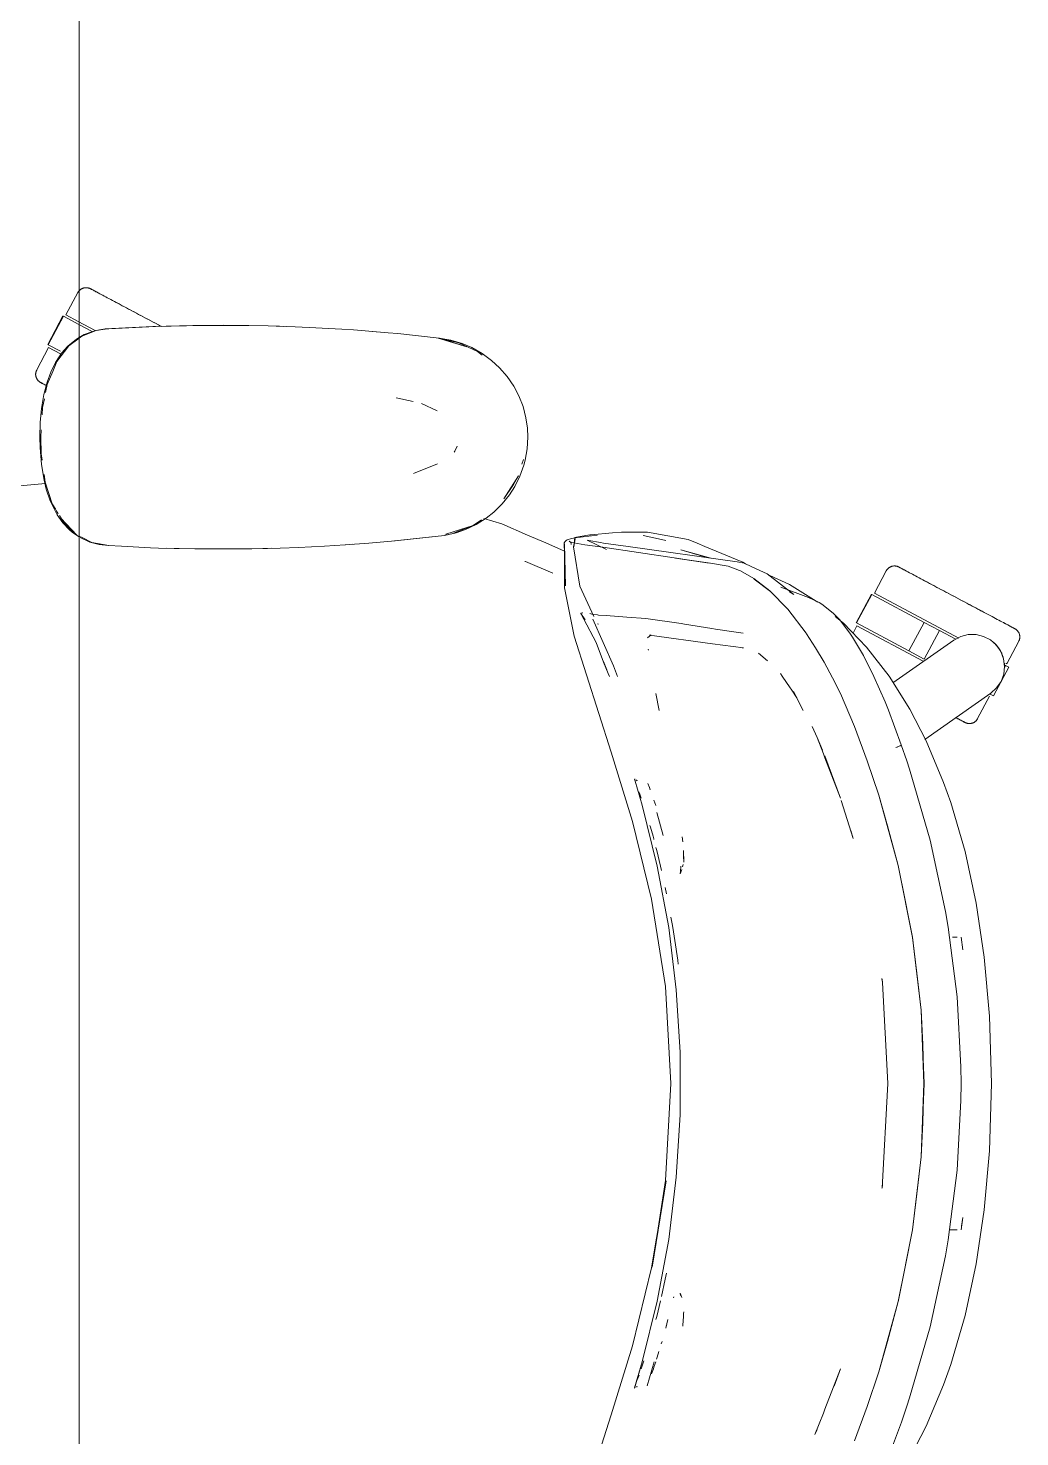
# Model space of a CAD drawing. Header units: millimetres. Extents: x 155927 to 317870, y -36033 to 97293.
# Drawn here: x 185897 to 186326, y 9991 to 10601 of the extents above; entities that cross this region are included whole.
import ezdxf

# ---------------------------------------------------------------- set-up
doc = ezdxf.new("R2010")
doc.units = ezdxf.units.MM
doc.header["$MEASUREMENT"] = 0
doc.layers.add('G-IMPT', color=8, linetype='CONTINUOUS', lineweight=9)
doc.layers.add('I-FURN', color=8, linetype='CONTINUOUS', lineweight=9)

msp = doc.modelspace()

# ---------------------------------------------------------------- linework, layer by layer
at = {"layer": 'G-IMPT'}
for p, q in [((185918.81, 10466.48), (185914.4, 10463.21)), ((185918.81, 10466.77), (185917.62, 10466.09)), ((185921.05, 10468.05), (185918.81, 10466.77)), ((185920.02, 10467.38), (185918.81, 10466.48)), ((185926.22, 10469.79), (185920.02, 10467.38)), ((185921.05, 10468.05), (185924.69, 10469.44)), ((185926.04, 10469.81), (185924.69, 10469.44)), ((185926.04, 10469.81), (185928.43, 10470.25)), ((185926.22, 10469.79), (185930.06, 10470.37)), ((185930.08, 10470.5), (185928.43, 10470.25)), ((185951.87, 10471.59), (185930.08, 10470.5)), ((185950.66, 10471.55), (185930.08, 10470.5)), ((185930.08, 10470.5), (185931.69, 10470.62)), ((185951.87, 10471.59), (185931.69, 10470.62)), ((185933.92, 10470.7), (185931.69, 10470.62)), ((185972.05, 10472.06), (185950.66, 10471.55)), ((185962.22, 10471.9), (185950.66, 10471.55)), ((185950.66, 10471.55), (185951.87, 10471.59)), ((185972.05, 10472.06), (185951.87, 10471.59)), ((185962.22, 10471.9), (185981.44, 10472.1)), ((185972.05, 10472.06), (185962.22, 10471.9)), ((185992.24, 10472.01), (185962.22, 10471.9)), ((185970.01, 10472.04), (185968.11, 10471.97)), ((185972.54, 10472.01), (185970.01, 10472.04)), ((185992.24, 10472.01), (185972.05, 10472.06)), ((185992.24, 10472.01), (185981.44, 10472.1)), ((185992.24, 10472.01), (186000.65, 10471.85)), ((186012.41, 10471.46), (186000.65, 10471.85)), ((186005.59, 10471.71), (186004.1, 10471.72)), ((186007.53, 10471.6), (186005.59, 10471.71)), ((186012.41, 10471.46), (186018.44, 10471.2)), ((186032.58, 10470.39), (186018.44, 10471.2)), ((186037.66, 10470.07), (186032.58, 10470.39)), ((186037.66, 10470.07), (186052.72, 10468.82)), ((186045.85, 10469.42), (186047.52, 10469.25)), ((186052.72, 10468.82), (186056.85, 10468.47)), ((186056.85, 10468.47), (186074.78, 10466.57)), ((186074.26, 10466.57), (186086.73, 10462.74)), ((186074.26, 10466.57), (186077.58, 10465.65)), ((186074.78, 10466.57), (186079.82, 10465.67)), ((185914.4, 10463.21), (185909.18, 10456.42)), ((185911.21, 10459.97), (185913.88, 10463.01)), ((185917.62, 10466.09), (185913.88, 10463.01)), ((186083.23, 10464.52), (186074.83, 10466.44)), ((186086.73, 10462.74), (186077.58, 10465.65)), ((186084.68, 10464.21), (186079.82, 10465.67)), ((186083.23, 10464.52), (186091.3, 10460.79)), ((186088.92, 10462.4), (186084.68, 10464.21)), ((186088.92, 10462.4), (186093.36, 10459.88)), ((186093.41, 10459.19), (186091.3, 10460.79)), ((185908.56, 10455.93), (185906.57, 10451.85)), ((185909.18, 10456.42), (185907.34, 10452.03)), ((185908.56, 10455.93), (185911.21, 10459.97)), ((186097.45, 10456.89), (186093.36, 10459.88)), ((186097.45, 10456.89), (186100.89, 10453.72)), ((185904.99, 10447.52), (185906.57, 10451.85)), ((185905.01, 10446.4), (185907.34, 10452.03)), ((186104.21, 10449.89), (186100.89, 10453.72)), ((186107.04, 10445.72), (186104.21, 10449.89)), ((185904.99, 10447.52), (185903.56, 10442.04)), ((185905.01, 10446.4), (185904.3, 10442.94)), ((186107.04, 10445.72), (186109.23, 10441.56)), ((185902.56, 10436.11), (185901.99, 10429.96)), ((185902.56, 10436.11), (185903.56, 10442.04)), ((185902.97, 10436.44), (185902.78, 10433.24)), ((185903.74, 10440.19), (185902.97, 10436.44)), ((186056.06, 10440.6), (186063.5, 10439.03)), ((186073.89, 10435), (186067.11, 10438.26)), ((186109.23, 10441.56), (186111.06, 10436.85)), ((186112.32, 10431.98), (186111.06, 10436.85)), ((185901.81, 10423.62), (185901.99, 10429.96)), ((186112.32, 10431.98), (186112.97, 10427.47)), ((185902.38, 10426.73), (185902.19, 10423.62)), ((186113.14, 10423.62), (186112.97, 10427.47)), ((185901.9, 10419.11), (185901.81, 10423.62)), ((185901.9, 10419.11), (185902.48, 10411.79)), ((185902.42, 10416.45), (185902.19, 10423.62)), ((186082.53, 10419.79), (186081.51, 10417.57)), ((186112.85, 10418.58), (186111.97, 10413.63)), ((186113.14, 10423.62), (186112.85, 10418.58)), ((185902.42, 10416.45), (185902.81, 10413.67)), ((185903.59, 10405.03), (185902.48, 10411.79)), ((186063.56, 10407.9), (186073.99, 10412.04)), ((186081.51, 10417.57), (186081.22, 10417.12)), ((186110.6, 10411.94), (186111.22, 10413.97)), ((186111.97, 10413.63), (186111.4, 10411.5)), ((185903.68, 10407.48), (185904.14, 10404.19)), ((186109.04, 10406.82), (186102.72, 10396.87)), ((186109.04, 10406.82), (186106.88, 10403.15)), ((186109.69, 10406.73), (186107.45, 10402.22)), ((186109.69, 10406.73), (186111.4, 10411.5)), ((185904.28, 10403.57), (185888.4, 10402.13)), ((185904.57, 10401.11), (185903.59, 10405.03)), ((185904.14, 10404.19), (185907.17, 10394.8)), ((185904.57, 10401.11), (185906.31, 10396.02)), ((186106.88, 10403.15), (186102.72, 10396.87)), ((186107.45, 10402.22), (186105.18, 10398.67)), ((185906.31, 10396.02), (185908.52, 10391.38)), ((185907.17, 10394.8), (185908.64, 10392.35)), ((186102, 10394.7), (186098.39, 10391.15)), ((186102, 10394.7), (186105.18, 10398.67)), ((185908.52, 10391.38), (185909.32, 10390.01)), ((185908.92, 10391.88), (185909.78, 10390.44)), ((185911.77, 10386.55), (185909.32, 10390.01)), ((185910.25, 10389.65), (185912.14, 10386.5)), ((185910.94, 10388.59), (185912.22, 10387.12)), ((185910.94, 10388.59), (185917.85, 10381.19)), ((186089.43, 10385.4), (186093.01, 10387.82)), ((186090.76, 10385.79), (186095.08, 10388.52)), ((186101.92, 10386.08), (186094.1, 10388.34)), ((186098.39, 10391.15), (186095.08, 10388.52)), ((185914.63, 10383.51), (185911.77, 10386.55)), ((185912.14, 10386.5), (185917.85, 10381.19)), ((185912.36, 10386.96), (185915.43, 10383.43)), ((185914.63, 10383.51), (185915.96, 10382.37)), ((185917.85, 10381.19), (185915.43, 10383.43)), ((185918.81, 10380.42), (185915.96, 10382.37)), ((186077.08, 10381), (186082.04, 10382.15)), ((186077.16, 10381.21), (186080.21, 10381.79)), ((186089.43, 10385.4), (186077.58, 10381.58)), ((186086.73, 10384.5), (186077.58, 10381.58)), ((186080.21, 10381.79), (186089.43, 10385.4)), ((186086.18, 10383.6), (186082.04, 10382.15)), ((186090.76, 10385.79), (186086.18, 10383.6)), ((186089.43, 10385.4), (186086.73, 10384.5)), ((186101.92, 10386.08), (186113.04, 10381.22)), ((186113.04, 10381.22), (186120.88, 10377.8)), ((186135.77, 10380.52), (186140.02, 10381.33)), ((186140.49, 10381.37), (186140.02, 10381.33)), ((186149.81, 10382.18), (186140.49, 10381.37)), ((186140.66, 10380.86), (186143.25, 10381.07)), ((186149.81, 10382.18), (186153.77, 10382.52)), ((186153.77, 10382.52), (186157.94, 10382.52)), ((186164.91, 10382.49), (186157.94, 10382.52)), ((186163.04, 10381.08), (186172.35, 10379.04)), ((186164.91, 10382.49), (186182.6, 10379.25)), ((185920.08, 10380.09), (185918.81, 10380.72)), ((185919.18, 10380.17), (185923.5, 10378.18)), ((185920.08, 10380.09), (185924.34, 10377.99)), ((185927.45, 10377.12), (185923.5, 10378.18)), ((185924.34, 10377.99), (185931.69, 10376.62)), ((185931.46, 10376.62), (185927.45, 10377.12)), ((185937.13, 10376.34), (185931.46, 10376.62)), ((185937.13, 10376.34), (185949.69, 10375.72)), ((185953.23, 10375.6), (185949.69, 10375.72)), ((185968.9, 10375.22), (185953.23, 10375.6)), ((185956.63, 10375.54), (185959.96, 10375.39)), ((185962.18, 10375.39), (185959.96, 10375.39)), ((185968.9, 10375.22), (185973.41, 10375.17)), ((185973.41, 10375.17), (185988.13, 10375.17)), ((185993.6, 10375.24), (185988.13, 10375.17)), ((185993.6, 10375.24), (186005.9, 10375.54)), ((186000.37, 10375.38), (185998.3, 10375.38)), ((186002.03, 10375.46), (186000.37, 10375.38)), ((186013.78, 10375.83), (186005.9, 10375.54)), ((186013.78, 10375.83), (186025.09, 10376.37)), ((186033.96, 10376.93), (186025.09, 10376.37)), ((186033.96, 10376.93), (186044.25, 10377.66)), ((186036, 10377.07), (186034.1, 10376.98)), ((186036, 10377.07), (186037.42, 10377.2)), ((186055.65, 10378.65), (186044.25, 10377.66)), ((186077.08, 10381), (186054.13, 10378.54)), ((186054.13, 10378.54), (186074.26, 10380.67)), ((186077.08, 10381), (186055.65, 10378.65)), ((186077.08, 10381), (186074.26, 10380.67)), ((186120.88, 10377.8), (186129.05, 10374.23)), ((186128.91, 10377.79), (186129.3, 10378.36)), ((186128.91, 10377.79), (186129.1, 10376.92)), ((186129.52, 10359.23), (186128.94, 10377.67)), ((186128.94, 10377.67), (186129.04, 10377.21)), ((186129.52, 10359.23), (186129.04, 10377.21)), ((186129.08, 10358.34), (186129.04, 10377.21)), ((186129.04, 10377.21), (186129.07, 10377.03)), ((186129.1, 10376.92), (186129.07, 10377.03)), ((186129.68, 10378.86), (186129.3, 10378.36)), ((186129.68, 10378.86), (186130.21, 10379.18)), ((186132.08, 10379.73), (186130.21, 10379.18)), ((186131.57, 10378.13), (186131.07, 10378.53)), ((186132.16, 10377.97), (186131.07, 10378.53)), ((186132.16, 10377.97), (186131.54, 10378.14)), ((186131.54, 10378.14), (186137.81, 10377.03)), ((186131.89, 10377.59), (186131.57, 10378.13)), ((186131.89, 10377.59), (186131.97, 10377.09)), ((186135.36, 10380.26), (186132.08, 10379.73)), ((186133.68, 10379.67), (186132.99, 10376.09)), ((186135.71, 10359.04), (186132.99, 10376.09)), ((186133.06, 10376.12), (186133.44, 10380.08)), ((186133.68, 10379.67), (186133.06, 10376.12)), ((186135.77, 10380.52), (186133.44, 10380.08)), ((186135.36, 10380.26), (186135.97, 10380.34)), ((186140.66, 10380.86), (186135.97, 10380.34)), ((186145.66, 10375.92), (186137.81, 10377.03)), ((186147.21, 10374.94), (186138.78, 10378.94)), ((186138.78, 10378.94), (186139.64, 10378.8)), ((186139.64, 10378.8), (186144.67, 10377.96)), ((186144.67, 10377.96), (186145.96, 10377.75)), ((186176.54, 10371.36), (186145.66, 10375.92)), ((186156.63, 10376.31), (186145.96, 10377.75)), ((186156.63, 10376.31), (186203.84, 10369.63)), ((186172.35, 10379.04), (186172.92, 10378.89)), ((186182.6, 10379.25), (186186.46, 10377.66)), ((186189.83, 10376.27), (186186.46, 10377.66)), ((186206.28, 10369.47), (186189.83, 10376.27)), ((186111.82, 10369.8), (186112.08, 10369.69)), ((186123.94, 10364.77), (186112.08, 10369.69)), ((186176.54, 10371.36), (186191.73, 10369.04)), ((186177.14, 10371.27), (186192.3, 10368.97)), ((186177.14, 10371.27), (186191.73, 10369.04)), ((186179.42, 10374.76), (186191.31, 10371.4)), ((186179.42, 10374.76), (186192.37, 10371.26)), ((186199.97, 10367.67), (186192.3, 10368.97)), ((186203.84, 10369.63), (186206.83, 10368.99)), ((186207.45, 10368.7), (186206.28, 10369.47)), ((186210.2, 10367.42), (186206.83, 10368.99)), ((186204.77, 10365.92), (186199.97, 10367.67)), ((186204.77, 10365.92), (186205.19, 10365.7)), ((186211.02, 10362.42), (186205.19, 10365.7)), ((186216.77, 10364.36), (186210.2, 10367.42)), ((186228.43, 10355.44), (186216.77, 10364.36)), ((186226.54, 10359.73), (186217.91, 10363.71)), ((186133.28, 10337.38), (186129.08, 10358.34)), ((186135.71, 10359.04), (186141.67, 10345.91)), ((186217.99, 10357), (186211.02, 10362.42)), ((186211.25, 10362.09), (186218.2, 10356.69)), ((186211.25, 10362.09), (186214.62, 10359.5)), ((186218.2, 10356.69), (186214.62, 10359.5)), ((186217.99, 10357), (186225.72, 10349.1)), ((186222.77, 10358.67), (186234.68, 10354.16)), ((186237.99, 10352.61), (186226.54, 10359.73)), ((186228.43, 10355.44), (186226.48, 10356.55)), ((186236.9, 10353.09), (186234.68, 10354.16)), ((186239.34, 10351.92), (186236.9, 10353.09)), ((186237.99, 10352.61), (186238.75, 10352.11)), ((186239.34, 10351.92), (186240.48, 10351.3)), ((186240.48, 10351.3), (186245.34, 10347.44)), ((186136.07, 10347.23), (186136.04, 10347.06)), ((186136.1, 10347.36), (186136.07, 10347.23)), ((186136.07, 10347.23), (186137.91, 10344.53)), ((186136.07, 10347.23), (186137.42, 10344.78)), ((186136.79, 10347.51), (186136.1, 10347.36)), ((186136.95, 10347.53), (186136.79, 10347.51)), ((186142.7, 10334.67), (186137.42, 10344.78)), ((186140.05, 10347.2), (186140.82, 10346.92)), ((186140.89, 10346.9), (186140.82, 10346.92)), ((186143.35, 10346.61), (186140.89, 10346.9)), ((186150.25, 10324.56), (186141.33, 10344.72)), ((186143.35, 10346.61), (186143.72, 10346.57)), ((186147.13, 10346.32), (186143.72, 10346.57)), ((186147.13, 10346.32), (186155.97, 10345.68)), ((186164.22, 10345.07), (186155.97, 10345.68)), ((186164.3, 10345.06), (186164.22, 10345.07)), ((186164.3, 10345.06), (186179.51, 10342.85)), ((186225.72, 10349.1), (186233.74, 10338.66)), ((186248.24, 10344.41), (186245.34, 10347.44)), ((186246.33, 10345.91), (186249.91, 10342.99)), ((186248.24, 10344.41), (186252.95, 10338.28)), ((186143.71, 10342.55), (186143.27, 10342.82)), ((186179.51, 10342.85), (186181.06, 10342.6)), ((186181.06, 10342.6), (186192.83, 10340.73)), ((186194.49, 10340.47), (186192.83, 10340.73)), ((186201.33, 10339.41), (186194.49, 10340.47)), ((186201.33, 10339.41), (186206.4, 10338.66)), ((186233.74, 10338.66), (186233.91, 10338.4)), ((186237.8, 10332.31), (186233.91, 10338.4)), ((186249.91, 10342.99), (186259.87, 10332.7)), ((186149.27, 10287.14), (186133.28, 10337.38)), ((186142.7, 10334.67), (186145.96, 10326.2)), ((186164.95, 10336.68), (186166.52, 10337.92)), ((186165.81, 10337.79), (186166.07, 10337.84)), ((186193.14, 10334.06), (186165.81, 10337.79)), ((186166.31, 10337.88), (186166.07, 10337.84)), ((186193.14, 10334.06), (186206.5, 10332.28)), ((186206.5, 10332.28), (186206.03, 10332.42)), ((186237.8, 10332.31), (186241.56, 10326.08)), ((186252.95, 10338.28), (186253.82, 10336.99)), ((186258.55, 10329), (186253.82, 10336.99)), ((186269.67, 10320.1), (186259.87, 10332.7)), ((186147.97, 10321.3), (186145.95, 10326.4)), ((186145.95, 10326.4), (186147.35, 10322.87)), ((186145.96, 10326.2), (186147.97, 10321.3)), ((186165.31, 10331.73), (186165.35, 10331.38)), ((186216.99, 10326.78), (186213.09, 10330.11)), ((186262.86, 10320.39), (186258.55, 10329)), ((186263.08, 10319.94), (186258.55, 10329)), ((186258.55, 10329), (186258.85, 10328.4)), ((186263.08, 10319.94), (186258.85, 10328.4)), ((186147.97, 10321.3), (186148.53, 10319.89)), ((186152, 10319.98), (186150.25, 10324.56)), ((186223.27, 10320.14), (186222.52, 10321.25)), ((186226.76, 10315.01), (186223.27, 10320.14)), ((186245.13, 10319.29), (186241.56, 10326.08)), ((186262.86, 10320.39), (186263.08, 10319.94)), ((186269.67, 10320.1), (186278.65, 10305.8)), ((186227.16, 10314.43), (186226.76, 10315.01)), ((186229.71, 10310.68), (186227.16, 10314.43)), ((186245.13, 10319.29), (186248.52, 10312.56)), ((186263.08, 10319.94), (186267.85, 10308.99)), ((186169.99, 10305.25), (186168.57, 10312.51)), ((186229.71, 10310.68), (186228.21, 10313.45)), ((186232.45, 10305.24), (186228.21, 10313.45)), ((186254.7, 10298.33), (186248.52, 10312.56)), ((186267.85, 10308.99), (186269.33, 10305.31)), ((186269.33, 10305.31), (186274.9, 10290.34)), ((186278.65, 10305.8), (186285.74, 10292.03)), ((186236.27, 10298.3), (186238.47, 10293.46)), ((186254.7, 10298.33), (186260.16, 10283.45)), ((186238.47, 10293.46), (186240.77, 10288.01)), ((186238.47, 10293.46), (186241.19, 10286.37)), ((186273.63, 10289.56), (186272.58, 10289.13)), ((186273.63, 10289.56), (186273.17, 10289.36)), ((186273.63, 10289.56), (186274.46, 10289.94)), ((186273.63, 10289.56), (186274.28, 10289.84)), ((186274.28, 10289.84), (186274.46, 10289.94)), ((186274.86, 10290.21), (186274.46, 10289.94)), ((186274.46, 10289.94), (186274.85, 10290.16)), ((186274.86, 10290.21), (186274.85, 10290.16)), ((186274.9, 10290.34), (186274.86, 10290.21)), ((186274.86, 10290.21), (186274.86, 10290.34)), ((186274.86, 10290.34), (186277.27, 10283.41)), ((186293.25, 10274.05), (186285.74, 10292.03)), ((186149.27, 10287.14), (186158.45, 10257.17)), ((186241.85, 10284.65), (186241.19, 10286.37)), ((186248.57, 10267.2), (186241.75, 10285.6)), ((186248.57, 10267.2), (186241.85, 10284.65)), ((186265.16, 10268.54), (186260.16, 10283.45)), ((186272.58, 10289.13), (186273.17, 10289.36)), ((186278.46, 10279.81), (186277.27, 10283.41)), ((186287.41, 10248.98), (186278.46, 10279.81)), ((186159.49, 10275.57), (186159.41, 10275.34)), ((186159.41, 10275.34), (186159.46, 10275.11)), ((186159.46, 10275.11), (186159.54, 10274.82)), ((186159.54, 10274.82), (186159.6, 10274.55)), ((186162.68, 10264.12), (186159.6, 10274.55)), ((186160.5, 10274.8), (186159.89, 10275.19)), ((186160.5, 10274.8), (186160.29, 10274.95)), ((186165.8, 10271.87), (186165.19, 10273.53)), ((186165.8, 10271.87), (186166.18, 10270.86)), ((186296.33, 10265.32), (186293.25, 10274.05)), ((186161.52, 10269.32), (186161.27, 10269.98)), ((186161.52, 10269.32), (186162.26, 10267.22)), ((186168.52, 10264.11), (186167.79, 10266.32)), ((186254.1, 10249.73), (186248.84, 10266.21)), ((186268.89, 10255.29), (186265.12, 10268.45)), ((186273.55, 10238.04), (186265.12, 10268.45)), ((186273.55, 10238.04), (186265.16, 10268.54)), ((186296.33, 10265.32), (186302.5, 10244.08)), ((186169.22, 10237.8), (186162.68, 10264.12)), ((186168.96, 10261.02), (186171.76, 10251.01)), ((186166.76, 10223.48), (186158.45, 10257.17)), ((186166.26, 10254.69), (186166.05, 10255.38)), ((186167.37, 10250.69), (186166.26, 10254.69)), ((186254.1, 10249.73), (186253.02, 10253.16)), ((186268.89, 10255.29), (186273.55, 10238.04)), ((186167.37, 10250.69), (186167.69, 10249.55)), ((186167.69, 10249.55), (186167.74, 10249.38)), ((186180.25, 10248.3), (186180.03, 10250.4)), ((186287.41, 10248.98), (186294.07, 10218.19)), ((186168.99, 10244.54), (186168.66, 10245.83)), ((186168.99, 10244.54), (186170.55, 10237.78)), ((186180.65, 10239.45), (186180.56, 10244.51)), ((186180.56, 10244.51), (186180.64, 10242.23)), ((186180.65, 10239.45), (186180.64, 10242.23)), ((186302.5, 10244.08), (186307.32, 10221.71)), ((186169.22, 10237.8), (186174.16, 10211.13)), ((186171, 10235.81), (186170.55, 10237.78)), ((186179.11, 10234.39), (186179.8, 10236.34)), ((186179.33, 10235.44), (186179.11, 10234.39)), ((186179.33, 10235.44), (186179.36, 10237.75)), ((186179.37, 10237.61), (186179.36, 10237.75)), ((186180.11, 10237.46), (186180.4, 10238.5)), ((186273.55, 10238.04), (186279.72, 10206.91)), ((186273.55, 10238.04), (186276.62, 10223.02)), ((186273.55, 10238.04), (186279.72, 10206.99)), ((186173.2, 10225.76), (186172.66, 10228.58)), ((186166.76, 10223.48), (186172.76, 10185.57)), ((186279.72, 10206.91), (186276.62, 10223.02)), ((186295.26, 10211.27), (186294.07, 10218.19)), ((186307.32, 10221.71), (186310.81, 10198.29)), ((186174.16, 10211.13), (186177.45, 10184.21)), ((186175.13, 10215.66), (186175.68, 10212.76)), ((186175.93, 10211.13), (186175.68, 10212.76)), ((186176.78, 10205.5), (186175.93, 10211.13)), ((186299.07, 10181.1), (186295.26, 10211.27)), ((186176.78, 10205.5), (186178.07, 10196.98)), ((186283.55, 10175.4), (186279.72, 10206.99)), ((186283.51, 10175.36), (186279.72, 10206.91)), ((186279.72, 10206.91), (186281.67, 10191.44)), ((186297.05, 10206.95), (186299.14, 10207.03)), ((186299.14, 10207.03), (186299.03, 10207.03)), ((186300.9, 10207), (186301.56, 10201.58)), ((186310.81, 10198.29), (186313.07, 10172.72)), ((186178.07, 10196.98), (186178.26, 10195.32)), ((186266.5, 10188.86), (186266.55, 10188.61)), ((186266.78, 10187.31), (186266.52, 10189.09)), ((186266.78, 10187.31), (186266.55, 10188.61)), ((186269.11, 10143.58), (186266.78, 10187.31)), ((186269.05, 10143.58), (186266.78, 10187.31)), ((186283.51, 10175.36), (186281.67, 10191.44)), ((186172.76, 10185.57), (186175.12, 10143.58)), ((186179.11, 10157.14), (186177.45, 10184.21)), ((186300.68, 10150.89), (186299.07, 10181.1)), ((186284.18, 10160.47), (186283.51, 10175.36)), ((186283.51, 10175.36), (186284.65, 10143.58)), ((186283.55, 10175.4), (186284.88, 10143.58)), ((186313.07, 10172.72), (186313.92, 10143.58)), ((186179.11, 10157.14), (186179.11, 10130.02)), ((186284.18, 10160.47), (186284.65, 10143.58)), ((186300.68, 10150.89), (186300.78, 10143.58)), ((186172.76, 10101.6), (186175.12, 10143.58)), ((186269.05, 10143.58), (186266.55, 10098.24)), ((186283.51, 10111.81), (186284.65, 10143.58)), ((186284.88, 10143.58), (186283.55, 10111.77)), ((186284.18, 10126.7), (186284.65, 10143.58)), ((186300.68, 10136.27), (186300.78, 10143.58)), ((186313.92, 10143.58), (186313.07, 10114.44)), ((186300.68, 10136.27), (186299.07, 10106.07)), ((186179.11, 10130.02), (186177.45, 10102.95)), ((186283.51, 10111.81), (186284.18, 10126.7)), ((186313.07, 10114.44), (186310.81, 10088.87)), ((186283.51, 10111.81), (186279.72, 10080.25)), ((186283.55, 10111.77), (186279.72, 10080.17)), ((186281.67, 10095.73), (186283.51, 10111.81)), ((186166.76, 10063.68), (186173.02, 10101.42)), ((186172.76, 10101.6), (186167.02, 10064.06)), ((186173.02, 10101.42), (186167.02, 10064.06)), ((186174.16, 10076.03), (186177.45, 10102.95)), ((186299.07, 10106.07), (186295.26, 10075.9)), ((186266.5, 10098.3), (186266.55, 10098.55)), ((186266.55, 10098.24), (186266.78, 10099.85)), ((186266.78, 10099.85), (186266.55, 10098.55)), ((186281.67, 10095.73), (186279.72, 10080.25)), ((186310.81, 10088.87), (186307.32, 10065.45)), ((186300.9, 10080.17), (186301.56, 10085.58)), ((186300.99, 10081.81), (186301.56, 10085.58)), ((186169.22, 10049.36), (186174.16, 10076.03)), ((186279.72, 10080.25), (186273.51, 10049.01)), ((186273.51, 10049.01), (186279.72, 10080.17)), ((186279.72, 10080.25), (186276.62, 10064.15)), ((186295.26, 10075.9), (186294.07, 10068.98)), ((186295.81, 10080.26), (186297.05, 10080.21)), ((186299.14, 10080.14), (186297.05, 10080.21)), ((186299.14, 10080.14), (186299.03, 10080.14)), ((186158.45, 10030), (186166.76, 10063.68)), ((186273.55, 10049.12), (186276.62, 10064.15)), ((186294.07, 10068.98), (186287.41, 10038.19)), ((186302.5, 10043.09), (186307.32, 10065.45)), ((186172.7, 10058.78), (186171, 10051.35)), ((186173.18, 10061.41), (186172.7, 10058.78)), ((186179.11, 10052.77), (186179.8, 10050.82)), ((186179.11, 10052.77), (186179.33, 10051.72)), ((186169.22, 10049.36), (186162.68, 10023.04)), ((186170.54, 10049.38), (186168.99, 10042.63)), ((186176.44, 10051.17), (186176.31, 10050.76)), ((186273.55, 10049.12), (186265.12, 10018.71)), ((186273.55, 10049.12), (186265.16, 10018.63)), ((186268.89, 10031.88), (186273.55, 10049.12)), ((186168.99, 10042.63), (186168.65, 10041.34)), ((186172.85, 10037.55), (186173.84, 10041.41)), ((186180.54, 10042.61), (186180.27, 10038.9)), ((186180.54, 10042.61), (186180.64, 10043.98)), ((186180.65, 10044.68), (186180.64, 10043.98)), ((186296.33, 10021.84), (186302.5, 10043.09)), ((186172.85, 10037.55), (186173.24, 10039.07)), ((186180.27, 10038.9), (186180.23, 10038.42)), ((186278.46, 10007.36), (186287.41, 10038.19)), ((186158.45, 10030), (186149.27, 10000.02)), ((186169.16, 10024.97), (186169.95, 10027.46)), ((186170.94, 10030.76), (186171.27, 10031.88)), ((186268.89, 10031.88), (186265.12, 10018.71)), ((186162.68, 10023.04), (186159.41, 10011.82)), ((186162.68, 10023.04), (186159.56, 10012.22)), ((186162.68, 10023.04), (186159.62, 10012.51)), ((186163.31, 10023.05), (186162.57, 10020.82)), ((186163.31, 10023.05), (186163.46, 10023.5)), ((186167.87, 10023.05), (186164.84, 10012.62)), ((186167.76, 10020.75), (186168.53, 10023.05)), ((186168.91, 10024.19), (186169.16, 10024.97)), ((186293.25, 10013.11), (186296.33, 10021.84)), ((186160.95, 10016.3), (186160.55, 10015.23)), ((186161.3, 10017.27), (186160.95, 10016.3)), ((186162.28, 10020.02), (186162.57, 10020.82)), ((186166.75, 10017.87), (186167.51, 10020.03)), ((186167.76, 10020.75), (186167.51, 10020.03)), ((186248.57, 10019.96), (186241.85, 10002.52)), ((186248.57, 10019.96), (186245.84, 10012.53)), ((186260.16, 10003.71), (186265.16, 10018.63)), ((186159.41, 10011.82), (186159.54, 10011.58)), ((186159.62, 10012.51), (186159.56, 10012.22)), ((186160.5, 10012.36), (186159.89, 10011.98)), ((186160.5, 10012.36), (186160.29, 10012.22)), ((186293.25, 10013.11), (186285.74, 9995.14)), ((186260.16, 10003.71), (186254.7, 9988.83)), ((186274.93, 9996.93), (186277.27, 10003.75)), ((186278.46, 10007.36), (186277.27, 10003.75)), ((186149.27, 10000.02), (186133.28, 9949.78)), ((186241.19, 10000.79), (186237.47, 9991.47)), ((186241.85, 10002.52), (186241.19, 10000.79)), ((186274.93, 9996.93), (186269.33, 9981.86)), ((186237.47, 9991.47), (186238.47, 9993.71)), ((186285.74, 9995.14), (186278.65, 9981.36))]:
    msp.add_line(p, q, dxfattribs=at)
at = {"layer": 'I-FURN'}
for p, q in [((185918.81, 9385.82), (185918.81, 10785.82)), ((185918.81, 10785.82), (185918.81, 9385.82)), ((185918.25, 10486.25), (185913.1, 10476.56)), ((185918.25, 10486.25), (185918.33, 10486.39)), ((185918.33, 10486.39), (185918.41, 10486.53)), ((185918.41, 10486.53), (185918.5, 10486.66)), ((185918.5, 10486.66), (185918.6, 10486.79)), ((185918.6, 10486.79), (185918.7, 10486.92)), ((185918.7, 10486.92), (185918.8, 10487.04)), ((185918.8, 10487.04), (185918.91, 10487.16)), ((185918.91, 10487.16), (185919.03, 10487.27)), ((185919.03, 10487.27), (185919.15, 10487.38)), ((185919.15, 10487.38), (185919.27, 10487.48)), ((185919.27, 10487.48), (185919.4, 10487.58)), ((185919.4, 10487.58), (185919.53, 10487.68)), ((185919.53, 10487.68), (185919.66, 10487.77)), ((185919.66, 10487.77), (185919.8, 10487.85)), ((185919.8, 10487.85), (185919.94, 10487.93)), ((185919.94, 10487.93), (185920.09, 10488)), ((185920.09, 10488), (185920.23, 10488.07)), ((185920.23, 10488.07), (185920.38, 10488.13)), ((185920.38, 10488.13), (185920.53, 10488.18)), ((185920.53, 10488.18), (185920.69, 10488.23)), ((185920.69, 10488.23), (185920.84, 10488.27)), ((185920.84, 10488.27), (185921, 10488.3)), ((185921, 10488.3), (185921.16, 10488.33)), ((185921.16, 10488.33), (185921.32, 10488.36)), ((185921.32, 10488.36), (185921.48, 10488.37)), ((185921.48, 10488.37), (185921.64, 10488.38)), ((185921.64, 10488.38), (185921.8, 10488.39)), ((185921.8, 10488.39), (185921.96, 10488.38)), ((185921.96, 10488.38), (185922.12, 10488.37)), ((185922.12, 10488.37), (185922.28, 10488.36)), ((185922.28, 10488.36), (185922.44, 10488.34)), ((185922.44, 10488.34), (185922.6, 10488.31)), ((185922.6, 10488.31), (185922.76, 10488.27)), ((185922.76, 10488.27), (185922.92, 10488.23)), ((185922.92, 10488.23), (185923.07, 10488.18)), ((185923.07, 10488.18), (185923.22, 10488.13)), ((185923.22, 10488.13), (185923.37, 10488.07)), ((185923.37, 10488.07), (185923.52, 10488.01)), ((185923.52, 10488.01), (185923.66, 10487.93)), ((185923.66, 10487.93), (185923.7, 10487.91)), ((185923.7, 10487.91), (185923.72, 10487.9)), ((185923.71, 10487.91), (185923.7, 10487.91)), ((185923.75, 10487.89), (185923.71, 10487.91)), ((185923.72, 10487.9), (185923.78, 10487.87)), ((185923.83, 10487.85), (185923.75, 10487.89)), ((185923.78, 10487.87), (185923.88, 10487.82)), ((185923.95, 10487.78), (185923.83, 10487.85)), ((185923.88, 10487.82), (185924.02, 10487.74)), ((185924.12, 10487.7), (185923.95, 10487.78)), ((185924.02, 10487.74), (185924.2, 10487.65)), ((185924.32, 10487.59), (185924.12, 10487.7)), ((185924.2, 10487.65), (185924.42, 10487.53)), ((185924.56, 10487.46), (185924.32, 10487.59)), ((185924.42, 10487.53), (185924.68, 10487.39)), ((185924.84, 10487.31), (185924.56, 10487.46)), ((185924.68, 10487.39), (185924.98, 10487.24)), ((185925.15, 10487.14), (185924.84, 10487.31)), ((185924.98, 10487.24), (185925.31, 10487.06)), ((185925.51, 10486.95), (185925.15, 10487.14)), ((185925.31, 10487.06), (185925.69, 10486.86)), ((185925.9, 10486.74), (185925.51, 10486.95)), ((185925.69, 10486.86), (185926.1, 10486.64)), ((185926.33, 10486.52), (185925.9, 10486.74)), ((185926.1, 10486.64), (185926.54, 10486.4)), ((185926.8, 10486.27), (185926.33, 10486.52)), ((185926.54, 10486.4), (185927.02, 10486.15)), ((185927.3, 10486), (185926.8, 10486.27)), ((185927.02, 10486.15), (185927.54, 10485.87)), ((185927.83, 10485.72), (185927.3, 10486)), ((185927.54, 10485.87), (185928.09, 10485.58)), ((185928.4, 10485.41), (185927.83, 10485.72)), ((185928.09, 10485.58), (185928.68, 10485.27)), ((185929.01, 10485.09), (185928.4, 10485.41)), ((185929.64, 10484.76), (185929.01, 10485.09)), ((185930.3, 10484.4), (185929.64, 10484.76)), ((185931, 10484.04), (185930.3, 10484.4)), ((185931.72, 10483.65), (185931, 10484.04)), ((185932.47, 10483.25), (185931.72, 10483.65)), ((185933.24, 10482.84), (185932.47, 10483.25)), ((185934.05, 10482.41), (185933.24, 10482.84)), ((185934.87, 10481.98), (185934.05, 10482.41)), ((185934.42, 10482.21), (185935.26, 10481.77)), ((185935.72, 10481.53), (185934.87, 10481.98)), ((185935.26, 10481.77), (185936.11, 10481.32)), ((185936.59, 10481.06), (185935.72, 10481.53)), ((185936.11, 10481.32), (185936.99, 10480.85)), ((185937.47, 10480.59), (185936.59, 10481.06)), ((185936.99, 10480.85), (185937.89, 10480.37)), ((185938.38, 10480.11), (185937.47, 10480.59)), ((185937.89, 10480.37), (185938.8, 10479.89)), ((185939.3, 10479.62), (185938.38, 10480.11)), ((185938.8, 10479.89), (185939.73, 10479.39)), ((185940.24, 10479.12), (185939.3, 10479.62)), ((185939.73, 10479.39), (185940.67, 10478.89)), ((185941.19, 10478.62), (185940.24, 10479.12)), ((185940.67, 10478.89), (185941.63, 10478.38)), ((185911.81, 10476.12), (185905.23, 10463.76)), ((185905.41, 10463.67), (185911.98, 10476.03)), ((185911.98, 10476.03), (185918.67, 10472.47)), ((185918.39, 10473.75), (185913.1, 10476.56)), ((185925.77, 10469.83), (185918.39, 10473.75)), ((185942.15, 10478.1), (185941.19, 10478.62)), ((185941.63, 10478.38), (185942.6, 10477.87)), ((185943.13, 10477.59), (185942.15, 10478.1)), ((185942.6, 10477.87), (185943.58, 10477.35)), ((185944.11, 10477.06), (185943.13, 10477.59)), ((185943.58, 10477.35), (185944.57, 10476.82)), ((185945.1, 10476.54), (185944.11, 10477.06)), ((185944.57, 10476.82), (185945.56, 10476.29)), ((185946.1, 10476.01), (185945.1, 10476.54)), ((185945.56, 10476.29), (185946.56, 10475.76)), ((185947.1, 10475.47), (185946.1, 10476.01)), ((185946.56, 10475.76), (185947.56, 10475.23)), ((185948.11, 10474.94), (185947.1, 10475.47)), ((185947.56, 10475.23), (185948.57, 10474.69)), ((185949.11, 10474.4), (185948.11, 10474.94)), ((185948.57, 10474.69), (185949.57, 10474.16)), ((185950.12, 10473.87), (185949.11, 10474.4)), ((185949.57, 10474.16), (185950.58, 10473.62)), ((185951.12, 10473.34), (185950.12, 10473.87)), ((185950.58, 10473.62), (185951.58, 10473.09)), ((185952.12, 10472.81), (185951.12, 10473.34)), ((185951.58, 10473.09), (185952.58, 10472.56)), ((185953.11, 10472.28), (185952.12, 10472.81)), ((185952.58, 10472.56), (185953.57, 10472.04)), ((185918.67, 10472.47), (185924.49, 10469.38)), ((185954.1, 10471.75), (185953.11, 10472.28)), ((185953.57, 10472.04), (185954.55, 10471.51)), ((185905.59, 10462.44), (185900.44, 10452.75)), ((185910.7, 10460.85), (185905.41, 10463.67)), ((185910.78, 10459.68), (185905.59, 10462.44)), ((185899.97, 10451.01), (185899.98, 10451.17)), ((185899.97, 10450.85), (185899.97, 10451.01)), ((185899.97, 10450.69), (185899.97, 10450.85)), ((185899.98, 10450.53), (185899.97, 10450.69)), ((185899.98, 10451.17), (185900, 10451.33)), ((185900, 10450.37), (185899.98, 10450.53)), ((185900, 10451.33), (185900.02, 10451.49)), ((185900.02, 10450.21), (185900, 10450.37)), ((185900.02, 10451.49), (185900.05, 10451.65)), ((185900.05, 10450.05), (185900.02, 10450.21)), ((185900.05, 10451.65), (185900.08, 10451.81)), ((185900.09, 10449.89), (185900.05, 10450.05)), ((185900.08, 10451.81), (185900.12, 10451.96)), ((185900.13, 10449.74), (185900.09, 10449.89)), ((185900.12, 10451.96), (185900.17, 10452.12)), ((185900.18, 10449.58), (185900.13, 10449.74)), ((185900.17, 10452.12), (185900.22, 10452.27)), ((185900.23, 10449.43), (185900.18, 10449.58)), ((185900.22, 10452.27), (185900.28, 10452.42)), ((185900.29, 10449.28), (185900.23, 10449.43)), ((185900.28, 10452.42), (185900.35, 10452.57)), ((185900.36, 10449.13), (185900.29, 10449.28)), ((185900.35, 10452.57), (185900.42, 10452.71)), ((185900.43, 10448.99), (185900.36, 10449.13)), ((185900.42, 10452.71), (185900.44, 10452.75)), ((185900.5, 10448.85), (185900.43, 10448.99)), ((185900.59, 10448.71), (185900.5, 10448.85)), ((185900.68, 10448.58), (185900.59, 10448.71)), ((185900.77, 10448.44), (185900.68, 10448.58)), ((185900.87, 10448.32), (185900.77, 10448.44)), ((185900.97, 10448.19), (185900.87, 10448.32)), ((185901.08, 10448.08), (185900.97, 10448.19)), ((185901.2, 10447.96), (185901.08, 10448.08)), ((185901.31, 10447.85), (185901.2, 10447.96)), ((185901.44, 10447.75), (185901.31, 10447.85)), ((185901.56, 10447.65), (185901.44, 10447.75)), ((185901.69, 10447.55), (185901.56, 10447.65)), ((185901.83, 10447.46), (185901.69, 10447.55)), ((185901.97, 10447.38), (185901.83, 10447.46)), ((185902.11, 10447.3), (185901.97, 10447.38)), ((185902.15, 10447.27), (185902.11, 10447.3)), ((185902.11, 10447.3), (185902.11, 10447.3)), ((185902.11, 10447.3), (185902.13, 10447.29)), ((185902.13, 10447.29), (185902.19, 10447.26)), ((185902.24, 10447.23), (185902.15, 10447.27)), ((185902.19, 10447.26), (185902.29, 10447.2)), ((185902.36, 10447.17), (185902.24, 10447.23)), ((185902.29, 10447.2), (185902.43, 10447.13)), ((185902.52, 10447.08), (185902.36, 10447.17)), ((185902.43, 10447.13), (185902.61, 10447.03)), ((185902.72, 10446.97), (185902.52, 10447.08)), ((185902.61, 10447.03), (185902.83, 10446.92)), ((185902.96, 10446.84), (185902.72, 10446.97)), ((185902.83, 10446.92), (185903.09, 10446.78)), ((185903.24, 10446.7), (185902.96, 10446.84)), ((185903.09, 10446.78), (185903.38, 10446.62)), ((185903.56, 10446.53), (185903.24, 10446.7)), ((185903.38, 10446.62), (185903.72, 10446.44)), ((185903.91, 10446.34), (185903.56, 10446.53)), ((185903.72, 10446.44), (185904.09, 10446.24)), ((185904.31, 10446.13), (185903.91, 10446.34)), ((185904.09, 10446.24), (185904.5, 10446.03)), ((185904.74, 10445.9), (185904.31, 10446.13)), ((186268.38, 10365.69), (186263.23, 10356)), ((186268.38, 10365.69), (186268.46, 10365.83)), ((186268.46, 10365.83), (186268.54, 10365.97)), ((186268.54, 10365.97), (186268.63, 10366.1)), ((186268.63, 10366.1), (186268.73, 10366.23)), ((186268.73, 10366.23), (186268.83, 10366.36)), ((186268.83, 10366.36), (186268.93, 10366.48)), ((186268.93, 10366.48), (186269.04, 10366.6)), ((186269.04, 10366.6), (186269.16, 10366.71)), ((186269.16, 10366.71), (186269.28, 10366.82)), ((186269.28, 10366.82), (186269.4, 10366.93)), ((186269.4, 10366.93), (186269.53, 10367.02)), ((186269.53, 10367.02), (186269.66, 10367.12)), ((186269.66, 10367.12), (186269.79, 10367.21)), ((186269.79, 10367.21), (186269.93, 10367.29)), ((186269.93, 10367.29), (186270.07, 10367.37)), ((186270.07, 10367.37), (186270.22, 10367.44)), ((186270.22, 10367.44), (186270.36, 10367.51)), ((186270.36, 10367.51), (186270.51, 10367.57)), ((186270.51, 10367.57), (186270.66, 10367.62)), ((186270.66, 10367.62), (186270.82, 10367.67)), ((186270.82, 10367.67), (186270.97, 10367.71)), ((186270.97, 10367.71), (186271.13, 10367.75)), ((186271.13, 10367.75), (186271.29, 10367.77)), ((186271.29, 10367.77), (186271.45, 10367.8)), ((186271.45, 10367.8), (186271.61, 10367.81)), ((186271.61, 10367.81), (186271.77, 10367.82)), ((186271.77, 10367.82), (186271.93, 10367.83)), ((186271.93, 10367.83), (186272.09, 10367.82)), ((186272.09, 10367.82), (186272.25, 10367.81)), ((186272.25, 10367.81), (186272.41, 10367.8)), ((186272.41, 10367.8), (186272.57, 10367.78)), ((186272.57, 10367.78), (186272.73, 10367.75)), ((186272.73, 10367.75), (186272.89, 10367.71)), ((186272.89, 10367.71), (186273.05, 10367.67)), ((186273.05, 10367.67), (186273.2, 10367.63)), ((186273.2, 10367.63), (186273.35, 10367.57)), ((186273.35, 10367.57), (186273.5, 10367.51)), ((186273.5, 10367.51), (186273.65, 10367.45)), ((186273.65, 10367.45), (186273.79, 10367.38)), ((186273.79, 10367.38), (186273.83, 10367.36)), ((186273.83, 10367.36), (186273.85, 10367.34)), ((186273.84, 10367.35), (186273.83, 10367.36)), ((186273.88, 10367.33), (186273.84, 10367.35)), ((186273.85, 10367.34), (186273.91, 10367.31)), ((186273.96, 10367.29), (186273.88, 10367.33)), ((186273.91, 10367.31), (186274.01, 10367.26)), ((186274.08, 10367.22), (186273.96, 10367.29)), ((186274.01, 10367.26), (186274.15, 10367.18)), ((186274.25, 10367.14), (186274.08, 10367.22)), ((186274.15, 10367.18), (186274.33, 10367.09)), ((186274.45, 10367.03), (186274.25, 10367.14)), ((186274.33, 10367.09), (186274.55, 10366.97)), ((186274.69, 10366.9), (186274.45, 10367.03)), ((186274.55, 10366.97), (186274.81, 10366.83)), ((186274.97, 10366.75), (186274.69, 10366.9)), ((186274.81, 10366.83), (186275.11, 10366.68)), ((186275.28, 10366.58), (186274.97, 10366.75)), ((186275.11, 10366.68), (186275.44, 10366.5)), ((186275.64, 10366.39), (186275.28, 10366.58)), ((186275.44, 10366.5), (186275.82, 10366.3)), ((186276.03, 10366.19), (186275.64, 10366.39)), ((186275.82, 10366.3), (186276.23, 10366.08)), ((186276.46, 10365.96), (186276.03, 10366.19)), ((186276.23, 10366.08), (186276.67, 10365.84)), ((186276.93, 10365.71), (186276.46, 10365.96)), ((186276.67, 10365.84), (186277.15, 10365.59)), ((186277.43, 10365.44), (186276.93, 10365.71)), ((186277.15, 10365.59), (186277.67, 10365.31)), ((186277.96, 10365.16), (186277.43, 10365.44)), ((186277.67, 10365.31), (186278.22, 10365.02)), ((186278.53, 10364.86), (186277.96, 10365.16)), ((186278.22, 10365.02), (186278.81, 10364.71)), ((186279.14, 10364.54), (186278.53, 10364.86)), ((186279.77, 10364.2), (186279.14, 10364.54)), ((186280.43, 10363.85), (186279.77, 10364.2)), ((186281.13, 10363.48), (186280.43, 10363.85)), ((186281.85, 10363.09), (186281.13, 10363.48)), ((186282.6, 10362.69), (186281.85, 10363.09)), ((186283.37, 10362.28), (186282.6, 10362.69)), ((186284.18, 10361.86), (186283.37, 10362.28)), ((186285, 10361.42), (186284.18, 10361.86)), ((186284.55, 10361.66), (186285.39, 10361.21)), ((186285.85, 10360.97), (186285, 10361.42)), ((186285.39, 10361.21), (186286.24, 10360.76)), ((186286.72, 10360.51), (186285.85, 10360.97)), ((186286.24, 10360.76), (186287.12, 10360.29)), ((186287.6, 10360.03), (186286.72, 10360.51)), ((186287.12, 10360.29), (186288.02, 10359.81)), ((186288.51, 10359.55), (186287.6, 10360.03)), ((186288.02, 10359.81), (186288.93, 10359.33)), ((186289.43, 10359.06), (186288.51, 10359.55)), ((186288.93, 10359.33), (186289.86, 10358.83)), ((186290.37, 10358.56), (186289.43, 10359.06)), ((186289.86, 10358.83), (186290.8, 10358.33)), ((186291.32, 10358.06), (186290.37, 10358.56)), ((186290.8, 10358.33), (186291.76, 10357.82)), ((186292.28, 10357.54), (186291.32, 10358.06)), ((186291.76, 10357.82), (186292.73, 10357.31)), ((186293.26, 10357.03), (186292.28, 10357.54)), ((186292.73, 10357.31), (186293.71, 10356.79)), ((186294.24, 10356.5), (186293.26, 10357.03)), ((186293.71, 10356.79), (186294.7, 10356.26)), ((186261.94, 10355.56), (186255.36, 10343.2)), ((186255.54, 10343.11), (186262.11, 10355.47)), ((186262.11, 10355.47), (186284.82, 10343.39)), ((186299.84, 10336.54), (186263.23, 10356)), ((186295.23, 10355.98), (186294.24, 10356.5)), ((186294.7, 10356.26), (186295.69, 10355.73)), ((186296.23, 10355.45), (186295.23, 10355.98)), ((186295.69, 10355.73), (186296.69, 10355.2)), ((186297.23, 10354.91), (186296.23, 10355.45)), ((186296.69, 10355.2), (186297.69, 10354.67)), ((186298.24, 10354.38), (186297.23, 10354.91)), ((186297.69, 10354.67), (186298.7, 10354.13)), ((186299.24, 10353.85), (186298.24, 10354.38)), ((186298.7, 10354.13), (186299.7, 10353.6)), ((186300.25, 10353.31), (186299.24, 10353.85)), ((186299.7, 10353.6), (186300.71, 10353.07)), ((186301.25, 10352.78), (186300.25, 10353.31)), ((186300.71, 10353.07), (186301.71, 10352.53)), ((186302.25, 10352.25), (186301.25, 10352.78)), ((186301.71, 10352.53), (186302.71, 10352)), ((186303.24, 10351.72), (186302.25, 10352.25)), ((186302.71, 10352), (186303.7, 10351.48)), ((186304.23, 10351.19), (186303.24, 10351.72)), ((186303.7, 10351.48), (186304.68, 10350.95)), ((186305.21, 10350.67), (186304.23, 10351.19)), ((186304.68, 10350.95), (186305.65, 10350.43)), ((186306.18, 10350.16), (186305.21, 10350.67)), ((186305.65, 10350.43), (186306.62, 10349.92)), ((186307.13, 10349.65), (186306.18, 10350.16)), ((186306.62, 10349.92), (186307.57, 10349.42)), ((186308.08, 10349.15), (186307.13, 10349.65)), ((186307.57, 10349.42), (186308.51, 10348.92)), ((186309.01, 10348.65), (186308.08, 10349.15)), ((186308.51, 10348.92), (186309.43, 10348.43)), ((186309.92, 10348.17), (186309.01, 10348.65)), ((186309.43, 10348.43), (186310.34, 10347.95)), ((186310.82, 10347.69), (186309.92, 10348.17)), ((186311.69, 10347.22), (186310.82, 10347.69)), ((186312.55, 10346.77), (186311.69, 10347.22)), ((186313.39, 10346.32), (186312.55, 10346.77)), ((186314.2, 10345.89), (186313.39, 10346.32)), ((186314.99, 10345.47), (186314.2, 10345.89)), ((186315.75, 10345.07), (186314.99, 10345.47)), ((186316.48, 10344.68), (186315.75, 10345.07)), ((186317.19, 10344.3), (186316.48, 10344.68)), ((186255.72, 10341.88), (186254.04, 10338.72)), ((186278.24, 10331.03), (186255.54, 10343.11)), ((186284.42, 10326.62), (186255.72, 10341.88)), ((186278.24, 10331.03), (186284.82, 10343.39)), ((186284.82, 10343.39), (186291.46, 10339.86)), ((186284.88, 10327.5), (186291.46, 10339.86)), ((186291.46, 10339.86), (186298.52, 10336.11)), ((186317.87, 10343.94), (186317.19, 10344.3)), ((186318.52, 10343.6), (186317.87, 10343.94)), ((186319.13, 10343.27), (186318.52, 10343.6)), ((186319.72, 10342.96), (186319.13, 10343.27)), ((186319.4, 10343.12), (186319.97, 10342.82)), ((186320.27, 10342.67), (186319.72, 10342.96)), ((186319.97, 10342.82), (186320.51, 10342.54)), ((186320.78, 10342.39), (186320.27, 10342.67)), ((186320.51, 10342.54), (186321.01, 10342.27)), ((186321.27, 10342.13), (186320.78, 10342.39)), ((186321.01, 10342.27), (186321.48, 10342.02)), ((186321.71, 10341.9), (186321.27, 10342.13)), ((186321.48, 10342.02), (186321.91, 10341.79)), ((186322.12, 10341.68), (186321.71, 10341.9)), ((186321.91, 10341.79), (186322.3, 10341.59)), ((186322.49, 10341.48), (186322.12, 10341.68)), ((186322.3, 10341.59), (186322.65, 10341.4)), ((186322.83, 10341.3), (186322.49, 10341.48)), ((186322.65, 10341.4), (186322.97, 10341.23)), ((186323.13, 10341.14), (186322.83, 10341.3)), ((186322.97, 10341.23), (186323.25, 10341.08)), ((186323.39, 10341.01), (186323.13, 10341.14)), ((186323.25, 10341.08), (186323.49, 10340.95)), ((186323.61, 10340.89), (186323.39, 10341.01)), ((186323.49, 10340.95), (186323.69, 10340.84)), ((186323.79, 10340.79), (186323.61, 10340.89)), ((186323.69, 10340.84), (186323.85, 10340.76)), ((186323.93, 10340.72), (186323.79, 10340.79)), ((186323.85, 10340.76), (186323.98, 10340.69)), ((186324.03, 10340.67), (186323.93, 10340.72)), ((186323.98, 10340.69), (186324.06, 10340.65)), ((186324.09, 10340.63), (186324.03, 10340.67)), ((186324.06, 10340.65), (186324.1, 10340.63)), ((186324.11, 10340.62), (186324.09, 10340.63)), ((186324.1, 10340.63), (186324.11, 10340.62)), ((186324.11, 10340.62), (186324.25, 10340.55)), ((186324.25, 10340.55), (186324.38, 10340.46)), ((186324.38, 10340.46), (186324.52, 10340.37)), ((186324.52, 10340.37), (186324.65, 10340.28)), ((186324.65, 10340.28), (186324.78, 10340.18)), ((186324.78, 10340.18), (186324.9, 10340.07)), ((186324.9, 10340.07), (186325.02, 10339.96)), ((186325.02, 10339.96), (186325.13, 10339.85)), ((186325.13, 10339.85), (186325.24, 10339.73)), ((186325.24, 10339.73), (186325.34, 10339.61)), ((186325.34, 10339.61), (186325.44, 10339.48)), ((186325.44, 10339.48), (186325.54, 10339.35)), ((186325.54, 10339.35), (186325.62, 10339.21)), ((186325.62, 10339.21), (186325.71, 10339.08)), ((186325.71, 10339.08), (186325.79, 10338.93)), ((186325.79, 10338.93), (186325.86, 10338.79)), ((186325.86, 10338.79), (186325.92, 10338.64)), ((186325.92, 10338.64), (186325.98, 10338.49)), ((186325.98, 10338.49), (186326.04, 10338.34)), ((186326.04, 10338.34), (186326.09, 10338.19)), ((186271.22, 10317.14), (186297.65, 10335.65)), ((186297.65, 10335.65), (186300.63, 10337.24)), ((186300.63, 10337.24), (186303.9, 10338.06)), ((186303.9, 10338.06), (186307.27, 10338.09)), ((186307.27, 10338.09), (186310.55, 10337.3)), ((186310.55, 10337.3), (186313.55, 10335.75)), ((186313.55, 10335.75), (186316.09, 10333.53)), ((186315.25, 10334.39), (186313.83, 10335.55)), ((186317.54, 10331.61), (186315.25, 10334.39)), ((186316.09, 10333.53), (186318.02, 10330.77)), ((186320.62, 10325.49), (186325.77, 10335.17)), ((186325.79, 10335.21), (186325.77, 10335.17)), ((186325.86, 10335.36), (186325.79, 10335.21)), ((186325.93, 10335.5), (186325.86, 10335.36)), ((186325.99, 10335.65), (186325.93, 10335.5)), ((186326.04, 10335.81), (186325.99, 10335.65)), ((186326.09, 10335.96), (186326.04, 10335.81)), ((186326.09, 10338.19), (186326.13, 10338.03)), ((186326.13, 10336.12), (186326.09, 10335.96)), ((186326.13, 10338.03), (186326.16, 10337.87)), ((186326.17, 10336.27), (186326.13, 10336.12)), ((186326.16, 10337.87), (186326.19, 10337.72)), ((186326.19, 10336.43), (186326.17, 10336.27)), ((186326.19, 10337.72), (186326.21, 10337.56)), ((186326.22, 10336.59), (186326.19, 10336.43)), ((186326.21, 10337.56), (186326.23, 10337.4)), ((186326.23, 10336.75), (186326.22, 10336.59)), ((186326.23, 10337.4), (186326.24, 10337.24)), ((186326.24, 10336.91), (186326.23, 10336.75)), ((186326.24, 10337.24), (186326.24, 10337.07)), ((186326.24, 10337.07), (186326.24, 10336.91)), ((186284.88, 10327.5), (186278.24, 10331.03)), ((186318.02, 10330.77), (186319.24, 10327.62)), ((186319.24, 10327.62), (186319.67, 10324.28)), ((186314.86, 10311.56), (186321.43, 10323.92)), ((186319.29, 10320.93), (186318.11, 10317.77)), ((186319.67, 10324.28), (186319.29, 10320.93)), ((186320.04, 10324.67), (186319.64, 10323.91)), ((186320.13, 10324.62), (186320.04, 10324.67)), ((186320.04, 10324.67), (186321.43, 10323.92)), ((186320.62, 10325.49), (186320.25, 10325.69)), ((186316.21, 10314.98), (186313.7, 10312.72)), ((186318.11, 10317.77), (186316.21, 10314.98)), ((186313.7, 10312.72), (186285.11, 10292.7)), ((186307.96, 10301.67), (186313.11, 10311.36)), ((186314.86, 10311.56), (186313.47, 10312.3)), ((186313.47, 10312.3), (186313.55, 10312.26)), ((186298.38, 10302.21), (186298.91, 10301.92)), ((186299.19, 10301.78), (186298.67, 10302.05)), ((186298.91, 10301.92), (186299.41, 10301.65)), ((186299.67, 10301.52), (186299.19, 10301.78)), ((186299.41, 10301.65), (186299.88, 10301.41)), ((186300.12, 10301.28), (186299.67, 10301.52)), ((186299.88, 10301.41), (186300.31, 10301.18)), ((186300.53, 10301.06), (186300.12, 10301.28)), ((186300.31, 10301.18), (186300.7, 10300.97)), ((186300.9, 10300.87), (186300.53, 10301.06)), ((186300.7, 10300.97), (186301.06, 10300.78)), ((186301.23, 10300.69), (186300.9, 10300.87)), ((186301.06, 10300.78), (186301.38, 10300.61)), ((186301.53, 10300.53), (186301.23, 10300.69)), ((186301.38, 10300.61), (186301.66, 10300.46)), ((186301.79, 10300.39), (186301.53, 10300.53)), ((186301.66, 10300.46), (186301.9, 10300.34)), ((186302.01, 10300.27), (186301.79, 10300.39)), ((186301.9, 10300.34), (186302.1, 10300.23)), ((186302.19, 10300.18), (186302.01, 10300.27)), ((186302.1, 10300.23), (186302.26, 10300.14)), ((186302.33, 10300.1), (186302.19, 10300.18)), ((186302.26, 10300.14), (186302.38, 10300.08)), ((186302.43, 10300.05), (186302.33, 10300.1)), ((186302.38, 10300.08), (186302.46, 10300.03)), ((186302.49, 10300.02), (186302.43, 10300.05)), ((186302.46, 10300.03), (186302.5, 10300.01)), ((186302.51, 10300.01), (186302.49, 10300.02)), ((186302.5, 10300.01), (186302.51, 10300.01)), ((186302.55, 10299.99), (186302.51, 10300.01)), ((186302.69, 10299.92), (186302.55, 10299.99)), ((186302.84, 10299.85), (186302.69, 10299.92)), ((186302.99, 10299.79), (186302.84, 10299.85)), ((186303.14, 10299.74), (186302.99, 10299.79)), ((186303.3, 10299.69), (186303.14, 10299.74)), ((186303.45, 10299.65), (186303.3, 10299.69)), ((186303.61, 10299.62), (186303.45, 10299.65)), ((186303.77, 10299.59), (186303.61, 10299.62)), ((186303.93, 10299.56), (186303.77, 10299.59)), ((186304.09, 10299.55), (186303.93, 10299.56)), ((186304.25, 10299.54), (186304.09, 10299.55)), ((186304.41, 10299.54), (186304.25, 10299.54)), ((186304.57, 10299.54), (186304.41, 10299.54)), ((186304.73, 10299.55), (186304.57, 10299.54)), ((186304.89, 10299.57), (186304.73, 10299.55)), ((186305.05, 10299.59), (186304.89, 10299.57)), ((186305.21, 10299.62), (186305.05, 10299.59)), ((186305.37, 10299.65), (186305.21, 10299.62)), ((186305.52, 10299.7), (186305.37, 10299.65)), ((186305.68, 10299.74), (186305.52, 10299.7)), ((186305.83, 10299.8), (186305.68, 10299.74)), ((186305.98, 10299.86), (186305.83, 10299.8)), ((186306.13, 10299.92), (186305.98, 10299.86)), ((186306.27, 10300), (186306.13, 10299.92)), ((186306.41, 10300.07), (186306.27, 10300)), ((186306.55, 10300.16), (186306.41, 10300.07)), ((186306.69, 10300.25), (186306.55, 10300.16)), ((186306.82, 10300.34), (186306.69, 10300.25)), ((186306.94, 10300.44), (186306.82, 10300.34)), ((186307.07, 10300.54), (186306.94, 10300.44)), ((186307.19, 10300.65), (186307.07, 10300.54)), ((186307.3, 10300.77), (186307.19, 10300.65)), ((186307.41, 10300.88), (186307.3, 10300.77)), ((186307.51, 10301.01), (186307.41, 10300.88)), ((186307.61, 10301.13), (186307.51, 10301.01)), ((186307.71, 10301.26), (186307.61, 10301.13)), ((186307.8, 10301.4), (186307.71, 10301.26)), ((186307.88, 10301.53), (186307.8, 10301.4)), ((186307.96, 10301.67), (186307.88, 10301.53))]:
    msp.add_line(p, q, dxfattribs=at)
for points in [[(186315.6, 10334.06), (186316, 10333.65), (186316.37, 10333.24), (186316.7, 10332.82)], [(186319.57, 10325.72), (186319.61, 10325.35), (186319.65, 10324.68), (186319.64, 10324.14), (186319.64, 10323.91)]]:
    msp.add_open_spline(points, degree=3, dxfattribs=at)
msp.add_open_spline([(186318.31, 10330.22), (186318.38, 10330.06), (186318.67, 10329.42), (186318.9, 10328.8), (186319.04, 10328.33)], degree=3, knots=[-0.5319761, -0.5319761, -0.5319761, -0.5319761, -0.5, -0.4, -0.4, -0.4, -0.4], dxfattribs=at)

doc.saveas('drawing.dxf')
